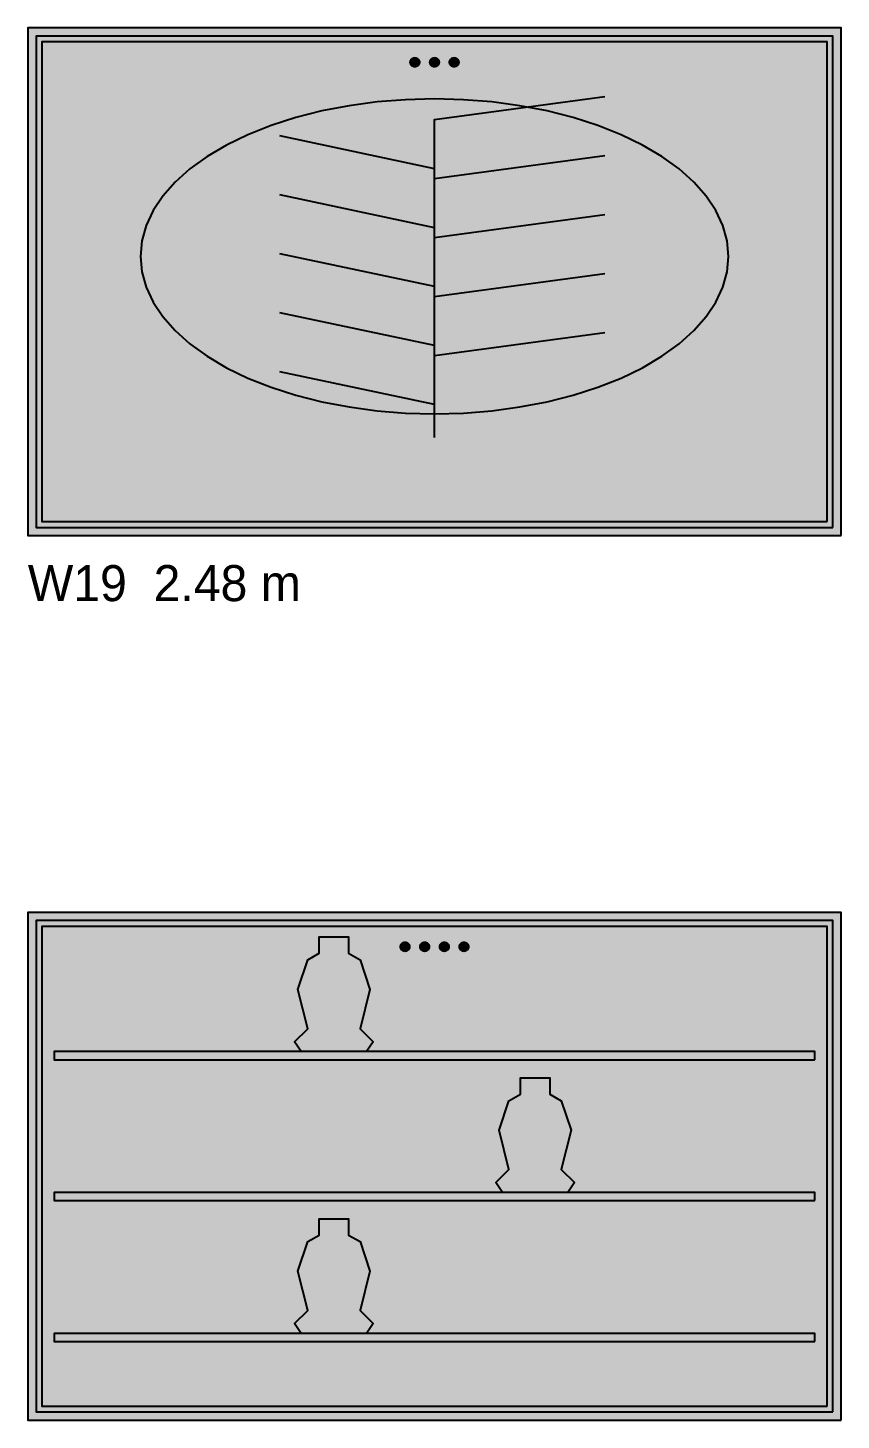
# Model space of a CAD drawing. Header units: metres. Extents: x 0 to 18.5, y -15.3 to 1.8.
# Drawn here: x 0 to 2.484, y -10.8 to -6.55 of the extents above; entities that cross this region are included whole.
import ezdxf

# ---------------------------------------------------------------- set-up
doc = ezdxf.new("R2010")
doc.units = ezdxf.units.M

# ---------------------------------------------------------------- blocks, each defined once
blk = doc.blocks.new('NC_N1_ELEV_W19')
at = {"true_color": 0xf6f5ef}
h = blk.add_hatch(color=256, dxfattribs=at)
h.dxf.hatch_style = 1
h.paths.add_polyline_path([(2.484, 0), (2.484, 1.55), (0, 1.55), (0, 0)])
h = blk.add_hatch(color=256, dxfattribs=at)
h.dxf.hatch_style = 1
h.paths.add_polyline_path([(2.459, 0.025), (2.459, 1.525), (0.025, 1.525), (0.025, 0.025)])
at = {"true_color": 0xa38246}
h = blk.add_hatch(color=256, dxfattribs=at)
h.dxf.hatch_style = 1
h.paths.add_polyline_path([(1.196, 1.445), (1.1959, 1.4436), (1.1957, 1.4423), (1.1954, 1.4409), (1.1949, 1.4396), (1.1943, 1.4384), (1.1936, 1.4372), (1.1928, 1.4361), (1.1919, 1.4351), (1.1909, 1.4342), (1.1898, 1.4334), (1.1886, 1.4327), (1.1874, 1.4321), (1.1861, 1.4316), (1.1847, 1.4313), (1.1834, 1.4311), (1.182, 1.431), (1.1806, 1.4311), (1.1793, 1.4313), (1.1779, 1.4316), (1.1766, 1.4321), (1.1754, 1.4327), (1.1742, 1.4334), (1.1731, 1.4342), (1.1721, 1.4351), (1.1712, 1.4361), (1.1704, 1.4372), (1.1697, 1.4384), (1.1691, 1.4396), (1.1686, 1.4409), (1.1683, 1.4423), (1.1681, 1.4436), (1.168, 1.445), (1.1681, 1.4464), (1.1683, 1.4477), (1.1686, 1.4491), (1.1691, 1.4504), (1.1697, 1.4516), (1.1704, 1.4528), (1.1712, 1.4539), (1.1721, 1.4549), (1.1731, 1.4558), (1.1742, 1.4566), (1.1754, 1.4573), (1.1766, 1.4579), (1.1779, 1.4584), (1.1793, 1.4587), (1.1806, 1.4589), (1.182, 1.459), (1.1834, 1.4589), (1.1847, 1.4587), (1.1861, 1.4584), (1.1874, 1.4579), (1.1886, 1.4573), (1.1898, 1.4566), (1.1909, 1.4558), (1.1919, 1.4549), (1.1928, 1.4539), (1.1936, 1.4528), (1.1943, 1.4516), (1.1949, 1.4504), (1.1954, 1.4491), (1.1957, 1.4477), (1.1959, 1.4464)])
h = blk.add_hatch(color=256, dxfattribs=at)
h.dxf.hatch_style = 1
h.paths.add_polyline_path([(1.256, 1.445), (1.2559, 1.4436), (1.2557, 1.4423), (1.2554, 1.4409), (1.2549, 1.4396), (1.2543, 1.4384), (1.2536, 1.4372), (1.2528, 1.4361), (1.2519, 1.4351), (1.2509, 1.4342), (1.2498, 1.4334), (1.2486, 1.4327), (1.2474, 1.4321), (1.2461, 1.4316), (1.2447, 1.4313), (1.2434, 1.4311), (1.242, 1.431), (1.2406, 1.4311), (1.2393, 1.4313), (1.2379, 1.4316), (1.2366, 1.4321), (1.2354, 1.4327), (1.2342, 1.4334), (1.2331, 1.4342), (1.2321, 1.4351), (1.2312, 1.4361), (1.2304, 1.4372), (1.2297, 1.4384), (1.2291, 1.4396), (1.2286, 1.4409), (1.2283, 1.4423), (1.2281, 1.4436), (1.228, 1.445), (1.2281, 1.4464), (1.2283, 1.4477), (1.2286, 1.4491), (1.2291, 1.4504), (1.2297, 1.4516), (1.2304, 1.4528), (1.2312, 1.4539), (1.2321, 1.4549), (1.2331, 1.4558), (1.2342, 1.4566), (1.2354, 1.4573), (1.2366, 1.4579), (1.2379, 1.4584), (1.2393, 1.4587), (1.2406, 1.4589), (1.242, 1.459), (1.2434, 1.4589), (1.2447, 1.4587), (1.2461, 1.4584), (1.2474, 1.4579), (1.2486, 1.4573), (1.2498, 1.4566), (1.2509, 1.4558), (1.2519, 1.4549), (1.2528, 1.4539), (1.2536, 1.4528), (1.2543, 1.4516), (1.2549, 1.4504), (1.2554, 1.4491), (1.2557, 1.4477), (1.2559, 1.4464)])
h = blk.add_hatch(color=256, dxfattribs=at)
h.dxf.hatch_style = 1
h.paths.add_polyline_path([(1.316, 1.445), (1.3159, 1.4436), (1.3157, 1.4423), (1.3154, 1.4409), (1.3149, 1.4396), (1.3143, 1.4384), (1.3136, 1.4372), (1.3128, 1.4361), (1.3119, 1.4351), (1.3109, 1.4342), (1.3098, 1.4334), (1.3086, 1.4327), (1.3074, 1.4321), (1.3061, 1.4316), (1.3047, 1.4313), (1.3034, 1.4311), (1.302, 1.431), (1.3006, 1.4311), (1.2993, 1.4313), (1.2979, 1.4316), (1.2966, 1.4321), (1.2954, 1.4327), (1.2942, 1.4334), (1.2931, 1.4342), (1.2921, 1.4351), (1.2912, 1.4361), (1.2904, 1.4372), (1.2897, 1.4384), (1.2891, 1.4396), (1.2886, 1.4409), (1.2883, 1.4423), (1.2881, 1.4436), (1.288, 1.445), (1.2881, 1.4464), (1.2883, 1.4477), (1.2886, 1.4491), (1.2891, 1.4504), (1.2897, 1.4516), (1.2904, 1.4528), (1.2912, 1.4539), (1.2921, 1.4549), (1.2931, 1.4558), (1.2942, 1.4566), (1.2954, 1.4573), (1.2966, 1.4579), (1.2979, 1.4584), (1.2993, 1.4587), (1.3006, 1.4589), (1.302, 1.459), (1.3034, 1.4589), (1.3047, 1.4587), (1.3061, 1.4584), (1.3074, 1.4579), (1.3086, 1.4573), (1.3098, 1.4566), (1.3109, 1.4558), (1.3119, 1.4549), (1.3128, 1.4539), (1.3136, 1.4528), (1.3143, 1.4516), (1.3149, 1.4504), (1.3154, 1.4491), (1.3157, 1.4477), (1.3159, 1.4464)])
at = {"true_color": 0xe1e7e1}
h = blk.add_hatch(color=256, dxfattribs=at)
h.dxf.hatch_style = 1
h.paths.add_polyline_path([(2.1403, 0.8525), (2.136, 0.8996), (2.1231, 0.9462), (2.1016, 0.992), (2.0719, 1.0364), (2.0342, 1.079), (1.9889, 1.1195), (1.9364, 1.1573), (1.8772, 1.1923), (1.8119, 1.2239), (1.7411, 1.252), (1.6655, 1.2763), (1.5858, 1.2964), (1.5028, 1.3123), (1.4173, 1.3238), (1.3301, 1.3307), (1.242, 1.333), (1.1539, 1.3307), (1.0667, 1.3238), (0.9812, 1.3123), (0.8982, 1.2964), (0.8185, 1.2763), (0.7429, 1.252), (0.6721, 1.2239), (0.6068, 1.1923), (0.5476, 1.1573), (0.4951, 1.1195), (0.4498, 1.079), (0.4121, 1.0364), (0.3824, 0.992), (0.3609, 0.9462), (0.348, 0.8996), (0.3437, 0.8525), (0.348, 0.8054), (0.3609, 0.7588), (0.3824, 0.713), (0.4121, 0.6686), (0.4498, 0.626), (0.4951, 0.5855), (0.5476, 0.5477), (0.6068, 0.5127), (0.6721, 0.4811), (0.7429, 0.453), (0.8185, 0.4287), (0.8982, 0.4086), (0.9812, 0.3927), (1.0667, 0.3812), (1.1539, 0.3743), (1.242, 0.372), (1.3301, 0.3743), (1.4173, 0.3812), (1.5028, 0.3927), (1.5858, 0.4086), (1.6655, 0.4287), (1.7411, 0.453), (1.8119, 0.4811), (1.8772, 0.5127), (1.9364, 0.5477), (1.9889, 0.5855), (2.0342, 0.626), (2.0719, 0.6686), (2.1016, 0.713), (2.1231, 0.7588), (2.136, 0.8054)])
at = {"color": 0, "linetype": 'CONTINUOUS', "lineweight": -2, "true_color": 0xa38246}
for points in [[(2.484, 0), (2.484, 1.55), (0, 1.55), (0, 0)], [(2.459, 0.025), (2.459, 1.525), (0.025, 1.525), (0.025, 0.025)], [(2.441, 0.043), (2.441, 1.507), (0.043, 1.507), (0.043, 0.043)], [(2.1403, 0.8525), (2.136, 0.8996), (2.1231, 0.9462), (2.1016, 0.992), (2.0719, 1.0364), (2.0342, 1.079), (1.9889, 1.1195), (1.9364, 1.1573), (1.8772, 1.1923), (1.8119, 1.2239), (1.7411, 1.252), (1.6655, 1.2763), (1.5858, 1.2964), (1.5028, 1.3123), (1.4173, 1.3238), (1.3301, 1.3307), (1.242, 1.333), (1.1539, 1.3307), (1.0667, 1.3238), (0.9812, 1.3123), (0.8982, 1.2964), (0.8185, 1.2763), (0.7429, 1.252), (0.6721, 1.2239), (0.6068, 1.1923), (0.5476, 1.1573), (0.4951, 1.1195), (0.4498, 1.079), (0.4121, 1.0364), (0.3824, 0.992), (0.3609, 0.9462), (0.348, 0.8996), (0.3437, 0.8525), (0.348, 0.8054), (0.3609, 0.7588), (0.3824, 0.713), (0.4121, 0.6686), (0.4498, 0.626), (0.4951, 0.5855), (0.5476, 0.5477), (0.6068, 0.5127), (0.6721, 0.4811), (0.7429, 0.453), (0.8185, 0.4287), (0.8982, 0.4086), (0.9812, 0.3927), (1.0667, 0.3812), (1.1539, 0.3743), (1.242, 0.372), (1.3301, 0.3743), (1.4173, 0.3812), (1.5028, 0.3927), (1.5858, 0.4086), (1.6655, 0.4287), (1.7411, 0.453), (1.8119, 0.4811), (1.8772, 0.5127), (1.9364, 0.5477), (1.9889, 0.5855), (2.0342, 0.626), (2.0719, 0.6686), (2.1016, 0.713), (2.1231, 0.7588), (2.136, 0.8054)]]:
    blk.add_lwpolyline(points, close=True, dxfattribs=at)
at = {"color": 0, "linetype": 'CONTINUOUS', "lineweight": -2}
for points in [[(1.196, 1.445), (1.1959, 1.4436), (1.1957, 1.4423), (1.1954, 1.4409), (1.1949, 1.4396), (1.1943, 1.4384), (1.1936, 1.4372), (1.1928, 1.4361), (1.1919, 1.4351), (1.1909, 1.4342), (1.1898, 1.4334), (1.1886, 1.4327), (1.1874, 1.4321), (1.1861, 1.4316), (1.1847, 1.4313), (1.1834, 1.4311), (1.182, 1.431), (1.1806, 1.4311), (1.1793, 1.4313), (1.1779, 1.4316), (1.1766, 1.4321), (1.1754, 1.4327), (1.1742, 1.4334), (1.1731, 1.4342), (1.1721, 1.4351), (1.1712, 1.4361), (1.1704, 1.4372), (1.1697, 1.4384), (1.1691, 1.4396), (1.1686, 1.4409), (1.1683, 1.4423), (1.1681, 1.4436), (1.168, 1.445), (1.1681, 1.4464), (1.1683, 1.4477), (1.1686, 1.4491), (1.1691, 1.4504), (1.1697, 1.4516), (1.1704, 1.4528), (1.1712, 1.4539), (1.1721, 1.4549), (1.1731, 1.4558), (1.1742, 1.4566), (1.1754, 1.4573), (1.1766, 1.4579), (1.1779, 1.4584), (1.1793, 1.4587), (1.1806, 1.4589), (1.182, 1.459), (1.1834, 1.4589), (1.1847, 1.4587), (1.1861, 1.4584), (1.1874, 1.4579), (1.1886, 1.4573), (1.1898, 1.4566), (1.1909, 1.4558), (1.1919, 1.4549), (1.1928, 1.4539), (1.1936, 1.4528), (1.1943, 1.4516), (1.1949, 1.4504), (1.1954, 1.4491), (1.1957, 1.4477), (1.1959, 1.4464)], [(1.256, 1.445), (1.2559, 1.4436), (1.2557, 1.4423), (1.2554, 1.4409), (1.2549, 1.4396), (1.2543, 1.4384), (1.2536, 1.4372), (1.2528, 1.4361), (1.2519, 1.4351), (1.2509, 1.4342), (1.2498, 1.4334), (1.2486, 1.4327), (1.2474, 1.4321), (1.2461, 1.4316), (1.2447, 1.4313), (1.2434, 1.4311), (1.242, 1.431), (1.2406, 1.4311), (1.2393, 1.4313), (1.2379, 1.4316), (1.2366, 1.4321), (1.2354, 1.4327), (1.2342, 1.4334), (1.2331, 1.4342), (1.2321, 1.4351), (1.2312, 1.4361), (1.2304, 1.4372), (1.2297, 1.4384), (1.2291, 1.4396), (1.2286, 1.4409), (1.2283, 1.4423), (1.2281, 1.4436), (1.228, 1.445), (1.2281, 1.4464), (1.2283, 1.4477), (1.2286, 1.4491), (1.2291, 1.4504), (1.2297, 1.4516), (1.2304, 1.4528), (1.2312, 1.4539), (1.2321, 1.4549), (1.2331, 1.4558), (1.2342, 1.4566), (1.2354, 1.4573), (1.2366, 1.4579), (1.2379, 1.4584), (1.2393, 1.4587), (1.2406, 1.4589), (1.242, 1.459), (1.2434, 1.4589), (1.2447, 1.4587), (1.2461, 1.4584), (1.2474, 1.4579), (1.2486, 1.4573), (1.2498, 1.4566), (1.2509, 1.4558), (1.2519, 1.4549), (1.2528, 1.4539), (1.2536, 1.4528), (1.2543, 1.4516), (1.2549, 1.4504), (1.2554, 1.4491), (1.2557, 1.4477), (1.2559, 1.4464)], [(1.316, 1.445), (1.3159, 1.4436), (1.3157, 1.4423), (1.3154, 1.4409), (1.3149, 1.4396), (1.3143, 1.4384), (1.3136, 1.4372), (1.3128, 1.4361), (1.3119, 1.4351), (1.3109, 1.4342), (1.3098, 1.4334), (1.3086, 1.4327), (1.3074, 1.4321), (1.3061, 1.4316), (1.3047, 1.4313), (1.3034, 1.4311), (1.302, 1.431), (1.3006, 1.4311), (1.2993, 1.4313), (1.2979, 1.4316), (1.2966, 1.4321), (1.2954, 1.4327), (1.2942, 1.4334), (1.2931, 1.4342), (1.2921, 1.4351), (1.2912, 1.4361), (1.2904, 1.4372), (1.2897, 1.4384), (1.2891, 1.4396), (1.2886, 1.4409), (1.2883, 1.4423), (1.2881, 1.4436), (1.288, 1.445), (1.2881, 1.4464), (1.2883, 1.4477), (1.2886, 1.4491), (1.2891, 1.4504), (1.2897, 1.4516), (1.2904, 1.4528), (1.2912, 1.4539), (1.2921, 1.4549), (1.2931, 1.4558), (1.2942, 1.4566), (1.2954, 1.4573), (1.2966, 1.4579), (1.2979, 1.4584), (1.2993, 1.4587), (1.3006, 1.4589), (1.302, 1.459), (1.3034, 1.4589), (1.3047, 1.4587), (1.3061, 1.4584), (1.3074, 1.4579), (1.3086, 1.4573), (1.3098, 1.4566), (1.3109, 1.4558), (1.3119, 1.4549), (1.3128, 1.4539), (1.3136, 1.4528), (1.3143, 1.4516), (1.3149, 1.4504), (1.3154, 1.4491), (1.3157, 1.4477), (1.3159, 1.4464)]]:
    blk.add_lwpolyline(points, close=True, dxfattribs=at)
at = {"color": 0, "linetype": 'CONTINUOUS', "lineweight": -2, "true_color": 0xa38246}
for points in [[(1.242, 0.3), (1.242, 1.27), (1.7621, 1.34)], [(1.242, 0.3), (1.242, 1.09), (1.7621, 1.16)], [(1.242, 0.3), (1.242, 0.91), (1.7621, 0.98)], [(1.242, 0.3), (1.242, 0.73), (1.7621, 0.8)], [(1.242, 0.3), (1.242, 0.55), (1.7621, 0.62)]]:
    blk.add_lwpolyline(points, dxfattribs=at)
at = {"color": 0, "linetype": 'CONTINUOUS', "lineweight": -2, "true_color": 0x778fa0}
for points in [[(1.242, 1.12), (0.7692, 1.22)], [(1.242, 0.94), (0.7692, 1.04)], [(1.242, 0.76), (0.7692, 0.86)], [(1.242, 0.58), (0.7692, 0.68)], [(1.242, 0.4), (0.7692, 0.5)]]:
    blk.add_lwpolyline(points, dxfattribs=at)
blk = doc.blocks.new('NC_N1_ELEV_W25')
at = {"true_color": 0xf6f5ef}
h = blk.add_hatch(color=256, dxfattribs=at)
h.dxf.hatch_style = 1
h.paths.add_polyline_path([(2.484, 0), (2.484, 1.55), (0, 1.55), (0, 0)])
h = blk.add_hatch(color=256, dxfattribs=at)
h.dxf.hatch_style = 1
h.paths.add_polyline_path([(2.459, 0.025), (2.459, 1.525), (0.025, 1.525), (0.025, 0.025)])
h = blk.add_hatch(color=256, dxfattribs=at)
h.dxf.hatch_style = 1
h.paths.add_polyline_path([(0.8347, 1.125), (0.8147, 1.155), (0.8547, 1.195), (0.8247, 1.315), (0.8547, 1.405), (0.8897, 1.425), (0.8897, 1.475), (0.9797, 1.475), (0.9797, 1.425), (1.0147, 1.405), (1.0447, 1.315), (1.0147, 1.195), (1.0547, 1.155), (1.0347, 1.125)])
at = {"true_color": 0xa38246}
h = blk.add_hatch(color=256, dxfattribs=at)
h.dxf.hatch_style = 1
h.paths.add_polyline_path([(1.166, 1.445), (1.1659, 1.4436), (1.1657, 1.4423), (1.1654, 1.4409), (1.1649, 1.4396), (1.1643, 1.4384), (1.1636, 1.4372), (1.1628, 1.4361), (1.1619, 1.4351), (1.1609, 1.4342), (1.1598, 1.4334), (1.1586, 1.4327), (1.1574, 1.4321), (1.1561, 1.4316), (1.1547, 1.4313), (1.1534, 1.4311), (1.152, 1.431), (1.1506, 1.4311), (1.1493, 1.4313), (1.1479, 1.4316), (1.1466, 1.4321), (1.1454, 1.4327), (1.1442, 1.4334), (1.1431, 1.4342), (1.1421, 1.4351), (1.1412, 1.4361), (1.1404, 1.4372), (1.1397, 1.4384), (1.1391, 1.4396), (1.1386, 1.4409), (1.1383, 1.4423), (1.1381, 1.4436), (1.138, 1.445), (1.1381, 1.4464), (1.1383, 1.4477), (1.1386, 1.4491), (1.1391, 1.4504), (1.1397, 1.4516), (1.1404, 1.4528), (1.1412, 1.4539), (1.1421, 1.4549), (1.1431, 1.4558), (1.1442, 1.4566), (1.1454, 1.4573), (1.1466, 1.4579), (1.1479, 1.4584), (1.1493, 1.4587), (1.1506, 1.4589), (1.152, 1.459), (1.1534, 1.4589), (1.1547, 1.4587), (1.1561, 1.4584), (1.1574, 1.4579), (1.1586, 1.4573), (1.1598, 1.4566), (1.1609, 1.4558), (1.1619, 1.4549), (1.1628, 1.4539), (1.1636, 1.4528), (1.1643, 1.4516), (1.1649, 1.4504), (1.1654, 1.4491), (1.1657, 1.4477), (1.1659, 1.4464)])
h = blk.add_hatch(color=256, dxfattribs=at)
h.dxf.hatch_style = 1
h.paths.add_polyline_path([(1.226, 1.445), (1.2259, 1.4436), (1.2257, 1.4423), (1.2254, 1.4409), (1.2249, 1.4396), (1.2243, 1.4384), (1.2236, 1.4372), (1.2228, 1.4361), (1.2219, 1.4351), (1.2209, 1.4342), (1.2198, 1.4334), (1.2186, 1.4327), (1.2174, 1.4321), (1.2161, 1.4316), (1.2147, 1.4313), (1.2134, 1.4311), (1.212, 1.431), (1.2106, 1.4311), (1.2093, 1.4313), (1.2079, 1.4316), (1.2066, 1.4321), (1.2054, 1.4327), (1.2042, 1.4334), (1.2031, 1.4342), (1.2021, 1.4351), (1.2012, 1.4361), (1.2004, 1.4372), (1.1997, 1.4384), (1.1991, 1.4396), (1.1986, 1.4409), (1.1983, 1.4423), (1.1981, 1.4436), (1.198, 1.445), (1.1981, 1.4464), (1.1983, 1.4477), (1.1986, 1.4491), (1.1991, 1.4504), (1.1997, 1.4516), (1.2004, 1.4528), (1.2012, 1.4539), (1.2021, 1.4549), (1.2031, 1.4558), (1.2042, 1.4566), (1.2054, 1.4573), (1.2066, 1.4579), (1.2079, 1.4584), (1.2093, 1.4587), (1.2106, 1.4589), (1.212, 1.459), (1.2134, 1.4589), (1.2147, 1.4587), (1.2161, 1.4584), (1.2174, 1.4579), (1.2186, 1.4573), (1.2198, 1.4566), (1.2209, 1.4558), (1.2219, 1.4549), (1.2228, 1.4539), (1.2236, 1.4528), (1.2243, 1.4516), (1.2249, 1.4504), (1.2254, 1.4491), (1.2257, 1.4477), (1.2259, 1.4464)])
h = blk.add_hatch(color=256, dxfattribs=at)
h.dxf.hatch_style = 1
h.paths.add_polyline_path([(1.286, 1.445), (1.2859, 1.4436), (1.2857, 1.4423), (1.2854, 1.4409), (1.2849, 1.4396), (1.2843, 1.4384), (1.2836, 1.4372), (1.2828, 1.4361), (1.2819, 1.4351), (1.2809, 1.4342), (1.2798, 1.4334), (1.2786, 1.4327), (1.2774, 1.4321), (1.2761, 1.4316), (1.2747, 1.4313), (1.2734, 1.4311), (1.272, 1.431), (1.2706, 1.4311), (1.2693, 1.4313), (1.2679, 1.4316), (1.2666, 1.4321), (1.2654, 1.4327), (1.2642, 1.4334), (1.2631, 1.4342), (1.2621, 1.4351), (1.2612, 1.4361), (1.2604, 1.4372), (1.2597, 1.4384), (1.2591, 1.4396), (1.2586, 1.4409), (1.2583, 1.4423), (1.2581, 1.4436), (1.258, 1.445), (1.2581, 1.4464), (1.2583, 1.4477), (1.2586, 1.4491), (1.2591, 1.4504), (1.2597, 1.4516), (1.2604, 1.4528), (1.2612, 1.4539), (1.2621, 1.4549), (1.2631, 1.4558), (1.2642, 1.4566), (1.2654, 1.4573), (1.2666, 1.4579), (1.2679, 1.4584), (1.2693, 1.4587), (1.2706, 1.4589), (1.272, 1.459), (1.2734, 1.4589), (1.2747, 1.4587), (1.2761, 1.4584), (1.2774, 1.4579), (1.2786, 1.4573), (1.2798, 1.4566), (1.2809, 1.4558), (1.2819, 1.4549), (1.2828, 1.4539), (1.2836, 1.4528), (1.2843, 1.4516), (1.2849, 1.4504), (1.2854, 1.4491), (1.2857, 1.4477), (1.2859, 1.4464)])
h = blk.add_hatch(color=256, dxfattribs=at)
h.dxf.hatch_style = 1
h.paths.add_polyline_path([(1.346, 1.445), (1.3459, 1.4436), (1.3457, 1.4423), (1.3454, 1.4409), (1.3449, 1.4396), (1.3443, 1.4384), (1.3436, 1.4372), (1.3428, 1.4361), (1.3419, 1.4351), (1.3409, 1.4342), (1.3398, 1.4334), (1.3386, 1.4327), (1.3374, 1.4321), (1.3361, 1.4316), (1.3347, 1.4313), (1.3334, 1.4311), (1.332, 1.431), (1.3306, 1.4311), (1.3293, 1.4313), (1.3279, 1.4316), (1.3266, 1.4321), (1.3254, 1.4327), (1.3242, 1.4334), (1.3231, 1.4342), (1.3221, 1.4351), (1.3212, 1.4361), (1.3204, 1.4372), (1.3197, 1.4384), (1.3191, 1.4396), (1.3186, 1.4409), (1.3183, 1.4423), (1.3181, 1.4436), (1.318, 1.445), (1.3181, 1.4464), (1.3183, 1.4477), (1.3186, 1.4491), (1.3191, 1.4504), (1.3197, 1.4516), (1.3204, 1.4528), (1.3212, 1.4539), (1.3221, 1.4549), (1.3231, 1.4558), (1.3242, 1.4566), (1.3254, 1.4573), (1.3266, 1.4579), (1.3279, 1.4584), (1.3293, 1.4587), (1.3306, 1.4589), (1.332, 1.459), (1.3334, 1.4589), (1.3347, 1.4587), (1.3361, 1.4584), (1.3374, 1.4579), (1.3386, 1.4573), (1.3398, 1.4566), (1.3409, 1.4558), (1.3419, 1.4549), (1.3428, 1.4539), (1.3436, 1.4528), (1.3443, 1.4516), (1.3449, 1.4504), (1.3454, 1.4491), (1.3457, 1.4477), (1.3459, 1.4464)])
at = {"true_color": 0xf6f5ef}
h = blk.add_hatch(color=256, dxfattribs=at)
h.dxf.hatch_style = 1
h.paths.add_polyline_path([(1.4493, 0.695), (1.4293, 0.725), (1.4693, 0.765), (1.4393, 0.885), (1.4693, 0.975), (1.5043, 0.995), (1.5043, 1.045), (1.5943, 1.045), (1.5943, 0.995), (1.6293, 0.975), (1.6593, 0.885), (1.6293, 0.765), (1.6693, 0.725), (1.6493, 0.695)])
h = blk.add_hatch(color=256, dxfattribs=at)
h.dxf.hatch_style = 1
h.paths.add_polyline_path([(0.8347, 0.265), (0.8147, 0.295), (0.8547, 0.335), (0.8247, 0.455), (0.8547, 0.545), (0.8897, 0.565), (0.8897, 0.615), (0.9797, 0.615), (0.9797, 0.565), (1.0147, 0.545), (1.0447, 0.455), (1.0147, 0.335), (1.0547, 0.295), (1.0347, 0.265)])
at = {"color": 0, "linetype": 'CONTINUOUS', "lineweight": -2, "true_color": 0xa38246}
for points in [[(2.484, 0), (2.484, 1.55), (0, 1.55), (0, 0)], [(2.459, 0.025), (2.459, 1.525), (0.025, 1.525), (0.025, 0.025)], [(2.441, 0.043), (2.441, 1.507), (0.043, 1.507), (0.043, 0.043)], [(0.8347, 1.125), (0.8147, 1.155), (0.8547, 1.195), (0.8247, 1.315), (0.8547, 1.405), (0.8897, 1.425), (0.8897, 1.475), (0.9797, 1.475), (0.9797, 1.425), (1.0147, 1.405), (1.0447, 1.315), (1.0147, 1.195), (1.0547, 1.155), (1.0347, 1.125)], [(2.404, 1.1), (2.404, 1.125), (0.08, 1.125), (0.08, 1.1)], [(1.4493, 0.695), (1.4293, 0.725), (1.4693, 0.765), (1.4393, 0.885), (1.4693, 0.975), (1.5043, 0.995), (1.5043, 1.045), (1.5943, 1.045), (1.5943, 0.995), (1.6293, 0.975), (1.6593, 0.885), (1.6293, 0.765), (1.6693, 0.725), (1.6493, 0.695)], [(2.404, 0.67), (2.404, 0.695), (0.08, 0.695), (0.08, 0.67)], [(0.8347, 0.265), (0.8147, 0.295), (0.8547, 0.335), (0.8247, 0.455), (0.8547, 0.545), (0.8897, 0.565), (0.8897, 0.615), (0.9797, 0.615), (0.9797, 0.565), (1.0147, 0.545), (1.0447, 0.455), (1.0147, 0.335), (1.0547, 0.295), (1.0347, 0.265)], [(2.404, 0.24), (2.404, 0.265), (0.08, 0.265), (0.08, 0.24)]]:
    blk.add_lwpolyline(points, close=True, dxfattribs=at)
at = {"color": 0, "linetype": 'CONTINUOUS', "lineweight": -2}
for points in [[(1.166, 1.445), (1.1659, 1.4436), (1.1657, 1.4423), (1.1654, 1.4409), (1.1649, 1.4396), (1.1643, 1.4384), (1.1636, 1.4372), (1.1628, 1.4361), (1.1619, 1.4351), (1.1609, 1.4342), (1.1598, 1.4334), (1.1586, 1.4327), (1.1574, 1.4321), (1.1561, 1.4316), (1.1547, 1.4313), (1.1534, 1.4311), (1.152, 1.431), (1.1506, 1.4311), (1.1493, 1.4313), (1.1479, 1.4316), (1.1466, 1.4321), (1.1454, 1.4327), (1.1442, 1.4334), (1.1431, 1.4342), (1.1421, 1.4351), (1.1412, 1.4361), (1.1404, 1.4372), (1.1397, 1.4384), (1.1391, 1.4396), (1.1386, 1.4409), (1.1383, 1.4423), (1.1381, 1.4436), (1.138, 1.445), (1.1381, 1.4464), (1.1383, 1.4477), (1.1386, 1.4491), (1.1391, 1.4504), (1.1397, 1.4516), (1.1404, 1.4528), (1.1412, 1.4539), (1.1421, 1.4549), (1.1431, 1.4558), (1.1442, 1.4566), (1.1454, 1.4573), (1.1466, 1.4579), (1.1479, 1.4584), (1.1493, 1.4587), (1.1506, 1.4589), (1.152, 1.459), (1.1534, 1.4589), (1.1547, 1.4587), (1.1561, 1.4584), (1.1574, 1.4579), (1.1586, 1.4573), (1.1598, 1.4566), (1.1609, 1.4558), (1.1619, 1.4549), (1.1628, 1.4539), (1.1636, 1.4528), (1.1643, 1.4516), (1.1649, 1.4504), (1.1654, 1.4491), (1.1657, 1.4477), (1.1659, 1.4464)], [(1.226, 1.445), (1.2259, 1.4436), (1.2257, 1.4423), (1.2254, 1.4409), (1.2249, 1.4396), (1.2243, 1.4384), (1.2236, 1.4372), (1.2228, 1.4361), (1.2219, 1.4351), (1.2209, 1.4342), (1.2198, 1.4334), (1.2186, 1.4327), (1.2174, 1.4321), (1.2161, 1.4316), (1.2147, 1.4313), (1.2134, 1.4311), (1.212, 1.431), (1.2106, 1.4311), (1.2093, 1.4313), (1.2079, 1.4316), (1.2066, 1.4321), (1.2054, 1.4327), (1.2042, 1.4334), (1.2031, 1.4342), (1.2021, 1.4351), (1.2012, 1.4361), (1.2004, 1.4372), (1.1997, 1.4384), (1.1991, 1.4396), (1.1986, 1.4409), (1.1983, 1.4423), (1.1981, 1.4436), (1.198, 1.445), (1.1981, 1.4464), (1.1983, 1.4477), (1.1986, 1.4491), (1.1991, 1.4504), (1.1997, 1.4516), (1.2004, 1.4528), (1.2012, 1.4539), (1.2021, 1.4549), (1.2031, 1.4558), (1.2042, 1.4566), (1.2054, 1.4573), (1.2066, 1.4579), (1.2079, 1.4584), (1.2093, 1.4587), (1.2106, 1.4589), (1.212, 1.459), (1.2134, 1.4589), (1.2147, 1.4587), (1.2161, 1.4584), (1.2174, 1.4579), (1.2186, 1.4573), (1.2198, 1.4566), (1.2209, 1.4558), (1.2219, 1.4549), (1.2228, 1.4539), (1.2236, 1.4528), (1.2243, 1.4516), (1.2249, 1.4504), (1.2254, 1.4491), (1.2257, 1.4477), (1.2259, 1.4464)], [(1.286, 1.445), (1.2859, 1.4436), (1.2857, 1.4423), (1.2854, 1.4409), (1.2849, 1.4396), (1.2843, 1.4384), (1.2836, 1.4372), (1.2828, 1.4361), (1.2819, 1.4351), (1.2809, 1.4342), (1.2798, 1.4334), (1.2786, 1.4327), (1.2774, 1.4321), (1.2761, 1.4316), (1.2747, 1.4313), (1.2734, 1.4311), (1.272, 1.431), (1.2706, 1.4311), (1.2693, 1.4313), (1.2679, 1.4316), (1.2666, 1.4321), (1.2654, 1.4327), (1.2642, 1.4334), (1.2631, 1.4342), (1.2621, 1.4351), (1.2612, 1.4361), (1.2604, 1.4372), (1.2597, 1.4384), (1.2591, 1.4396), (1.2586, 1.4409), (1.2583, 1.4423), (1.2581, 1.4436), (1.258, 1.445), (1.2581, 1.4464), (1.2583, 1.4477), (1.2586, 1.4491), (1.2591, 1.4504), (1.2597, 1.4516), (1.2604, 1.4528), (1.2612, 1.4539), (1.2621, 1.4549), (1.2631, 1.4558), (1.2642, 1.4566), (1.2654, 1.4573), (1.2666, 1.4579), (1.2679, 1.4584), (1.2693, 1.4587), (1.2706, 1.4589), (1.272, 1.459), (1.2734, 1.4589), (1.2747, 1.4587), (1.2761, 1.4584), (1.2774, 1.4579), (1.2786, 1.4573), (1.2798, 1.4566), (1.2809, 1.4558), (1.2819, 1.4549), (1.2828, 1.4539), (1.2836, 1.4528), (1.2843, 1.4516), (1.2849, 1.4504), (1.2854, 1.4491), (1.2857, 1.4477), (1.2859, 1.4464)], [(1.346, 1.445), (1.3459, 1.4436), (1.3457, 1.4423), (1.3454, 1.4409), (1.3449, 1.4396), (1.3443, 1.4384), (1.3436, 1.4372), (1.3428, 1.4361), (1.3419, 1.4351), (1.3409, 1.4342), (1.3398, 1.4334), (1.3386, 1.4327), (1.3374, 1.4321), (1.3361, 1.4316), (1.3347, 1.4313), (1.3334, 1.4311), (1.332, 1.431), (1.3306, 1.4311), (1.3293, 1.4313), (1.3279, 1.4316), (1.3266, 1.4321), (1.3254, 1.4327), (1.3242, 1.4334), (1.3231, 1.4342), (1.3221, 1.4351), (1.3212, 1.4361), (1.3204, 1.4372), (1.3197, 1.4384), (1.3191, 1.4396), (1.3186, 1.4409), (1.3183, 1.4423), (1.3181, 1.4436), (1.318, 1.445), (1.3181, 1.4464), (1.3183, 1.4477), (1.3186, 1.4491), (1.3191, 1.4504), (1.3197, 1.4516), (1.3204, 1.4528), (1.3212, 1.4539), (1.3221, 1.4549), (1.3231, 1.4558), (1.3242, 1.4566), (1.3254, 1.4573), (1.3266, 1.4579), (1.3279, 1.4584), (1.3293, 1.4587), (1.3306, 1.4589), (1.332, 1.459), (1.3334, 1.4589), (1.3347, 1.4587), (1.3361, 1.4584), (1.3374, 1.4579), (1.3386, 1.4573), (1.3398, 1.4566), (1.3409, 1.4558), (1.3419, 1.4549), (1.3428, 1.4539), (1.3436, 1.4528), (1.3443, 1.4516), (1.3449, 1.4504), (1.3454, 1.4491), (1.3457, 1.4477), (1.3459, 1.4464)]]:
    blk.add_lwpolyline(points, close=True, dxfattribs=at)

msp = doc.modelspace()

# ---------------------------------------------------------------- block references
for name, p in [('NC_N1_ELEV_W19', (0, -8.1)), ('NC_N1_ELEV_W25', (0, -10.8))]:
    msp.add_blockref(name, p)

# ---------------------------------------------------------------- texts
at = {"color": 0}
msp.add_text('W19  2.48 m', height=0.11, dxfattribs=at).set_placement((0, -8.3))

doc.saveas('drawing.dxf')
